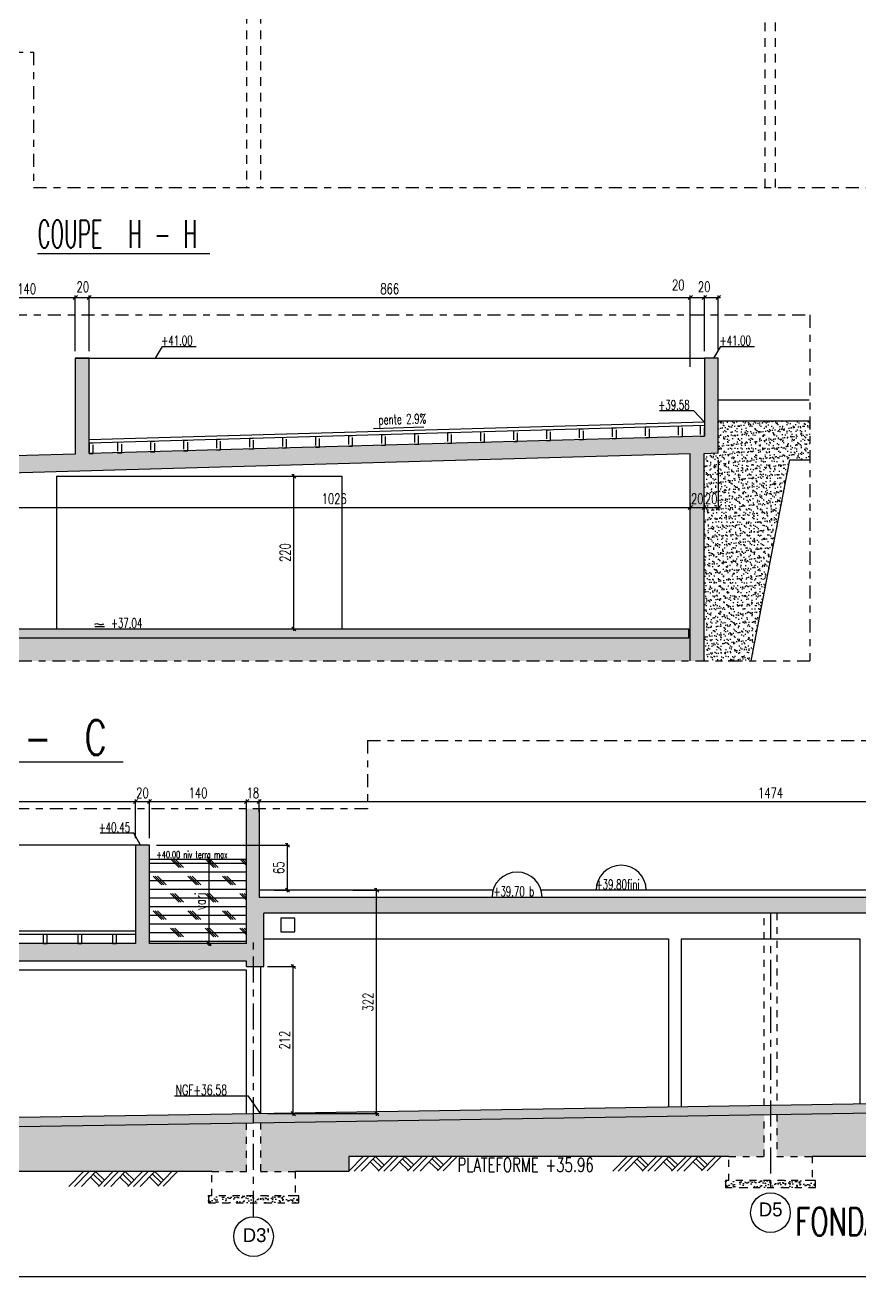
# Model space of a CAD drawing. Extents: x 308 to 437, y -199 to -146.
# Drawn here: x 349.84 to 361.87, y -198.96 to -180.92 of the extents above; entities that cross this region are included whole.
import ezdxf

# ---------------------------------------------------------------- set-up
doc = ezdxf.new("R2010")
doc.units = 0
doc.header["$LTSCALE"] = 0.5
doc.header["$MEASUREMENT"] = 0
for name, pattern in [('AXES2', [1.125, 0.75, -0.125, 0.125, -0.125]), ('CACHE', [0.375, 0.25, -0.125]), ('DISCONTINU', [0.75, 0.5, -0.25]), ('DISCONTINU2', [0.375, 0.25, -0.125])]:
    doc.linetypes.add(name, pattern=pattern)
doc.layers.get('DEFPOINTS').update_dxf_attribs({"linetype": 'CONTINUOUS'})
for name, color, linetype in [('1_AJSA_vue2', 13, 'CONTINUOUS'), ('A05-AXES', 13, 'AXES2'), ('A19-COTATIONS', 146, 'CONTINUOUS'), ('AXES', 6, 'AXES2'), ('CADRE-CART', 7, 'CONTINUOUS'), ('COTATION', 7, 'CONTINUOUS'), ('HABILLAGE', 7, 'CONTINUOUS'), ('MURS', 3, 'CONTINUOUS'), ('POCHAGE', 254, 'CONTINUOUS'), ('RDC', 7, 'DISCONTINU2'), ('REPERE-SEM', 4, 'CONTINUOUS'), ('Texte', 7, 'CONTINUOUS')]:
    doc.layers.add(name, color=color, linetype=linetype)
doc.layers.add('STR - MACONNERIE', color=4, linetype='CONTINUOUS', lineweight=30)
doc.styles.add('CGotH', font='GOTHIC.TTF')
doc.styles.add('ROMANS8', font='romans.shx', dxfattribs={"width": 0.7})
doc.styles.get("Standard").update_dxf_attribs({"font": 'txt.shx'})
doc.dimstyles.new('COT50 cm', dxfattribs={"dimtxt": 0.15, "dimasz": 0.06, "dimexe": 0.03, "dimexo": 0.1, "dimgap": 0.05, "dimtad": 1, "dimdec": 0, "dimlfac": 100, "dimzin": 0, "dimdsep": 46, "dimtxsty": 'ROMANS8', "dimblk1": 'OBLIQUE', "dimblk2": 'OBLIQUE', "dimsah": 1, "dimcen": 0.03, "dimdle": 0.03, "dimclrt": 1, "dimadec": 0, "dimazin": 0, "dimtfac": 1, "dimtdec": 0, "dimtmove": 0, "dimatfit": 3, "dimfxl": 0, "dimtolj": 1, "dimtzin": 0, "dimlwd": -1, "dimlwe": -1, "dimarcsym": 0})
pattern_1 = [(37.5, (0, -126.95472), (-0.003149668, 0.096341188), [0, -0.076, 0, -0.085, 0, -0.08125]), (7.5, (0, -126.95472), (0.088488835, 0.141107303), [0, -0.041, 0, -0.0685, 0, -0.02625]), (327.5, (-0.0615, -126.95472), (0.155707093, 0.000282953), [0, -0.025, 0, -0.09, 0, -0.1175]), (317.5, (-0.0615, -126.95472), (0.15030633, 0.04388378), [0, -0.0125, 0, -0.059, 0, -0.0675])]

# ---------------------------------------------------------------- blocks, each defined once
blk = doc.blocks.new('_Oblique')
at = {"layer": 'COTATION', "color": 0, "lineweight": -2}
blk.add_line((-0.5, -0.5), (0.5, 0.5), dxfattribs=at)
blk = doc.blocks.new('*D1540')
at = {"layer": 'COTATION', "color": 0, "transparency": 16777216}
for p, q in [((349.138, -184.851), (350.598, -184.851)), ((349.168, -184.976), (349.168, -184.821)), ((350.568, -185.626), (350.568, -184.821))]:
    blk.add_line(p, q, dxfattribs=at)
at = {"layer": 'DEFPOINTS', "color": 0, "transparency": 16777216}
for p in [(350.568, -184.851), (349.168, -185.076), (350.568, -185.726)]:
    blk.add_point(p, dxfattribs=at)
at = {"layer": 'COTATION', "color": 0, "transparency": 16777216, "xscale": 0.06, "yscale": 0.06, "zscale": 0.06, "rotation": 180}
blk.add_blockref('_Oblique', (349.168, -184.851), dxfattribs=at)
at = {"layer": 'COTATION', "color": 0, "transparency": 16777216, "xscale": 0.06, "yscale": 0.06, "zscale": 0.06}
blk.add_blockref('_Oblique', (350.568, -184.851), dxfattribs=at)
at = {"layer": 'COTATION', "color": 1, "transparency": 16777216, "insert": (349.868, -184.726), "char_height": 0.15, "attachment_point": 5, "style": 'ROMANS8'}
blk.add_mtext('\\A1;140', dxfattribs=at)
blk = doc.blocks.new('*D1541')
at = {"layer": 'COTATION', "color": 0, "transparency": 16777216}
for p, q in [((350.738, -184.851), (359.458, -184.851)), ((350.768, -185.626), (350.768, -184.821)), ((359.428, -185.851), (359.428, -184.821))]:
    blk.add_line(p, q, dxfattribs=at)
at = {"layer": 'DEFPOINTS', "color": 0, "transparency": 16777216}
for p in [(359.428, -184.851), (350.768, -185.726), (359.428, -187.102)]:
    blk.add_point(p, dxfattribs=at)
at = {"layer": 'COTATION', "color": 0, "transparency": 16777216, "xscale": 0.06, "yscale": 0.06, "zscale": 0.06, "rotation": 180}
blk.add_blockref('_Oblique', (350.768, -184.851), dxfattribs=at)
at = {"layer": 'COTATION', "color": 0, "transparency": 16777216, "xscale": 0.06, "yscale": 0.06, "zscale": 0.06}
blk.add_blockref('_Oblique', (359.428, -184.851), dxfattribs=at)
at = {"layer": 'COTATION', "color": 1, "transparency": 16777216, "insert": (355.098, -184.726), "char_height": 0.15, "attachment_point": 5, "style": 'ROMANS8'}
blk.add_mtext('\\A1;866', dxfattribs=at)
blk = doc.blocks.new('*D1542')
at = {"layer": 'COTATION', "color": 0, "transparency": 16777216}
for p, q in [((359.398, -184.851), (359.661, -184.851)), ((359.428, -185.851), (359.428, -184.821)), ((359.631, -185.626), (359.631, -184.821))]:
    blk.add_line(p, q, dxfattribs=at)
at = {"layer": 'DEFPOINTS', "color": 0, "transparency": 16777216}
for p in [(359.631, -184.851), (359.631, -185.726), (359.428, -187.102)]:
    blk.add_point(p, dxfattribs=at)
at = {"layer": 'COTATION', "color": 0, "transparency": 16777216, "xscale": 0.06, "yscale": 0.06, "zscale": 0.06, "rotation": 180}
blk.add_blockref('_Oblique', (359.428, -184.851), dxfattribs=at)
at = {"layer": 'COTATION', "color": 0, "transparency": 16777216, "xscale": 0.06, "yscale": 0.06, "zscale": 0.06}
blk.add_blockref('_Oblique', (359.631, -184.851), dxfattribs=at)
at = {"layer": 'COTATION', "color": 1, "transparency": 16777216, "insert": (359.255, -184.67), "char_height": 0.15, "attachment_point": 5, "style": 'ROMANS8'}
blk.add_mtext('\\A1;20', dxfattribs=at)
blk = doc.blocks.new('*D1543')
at = {"layer": 'COTATION', "color": 0, "transparency": 16777216}
for p, q in [((359.601, -184.851), (359.861, -184.851)), ((359.631, -185.626), (359.631, -184.821)), ((359.831, -185.626), (359.831, -184.821))]:
    blk.add_line(p, q, dxfattribs=at)
at = {"layer": 'DEFPOINTS', "color": 0, "transparency": 16777216}
for p in [(359.831, -184.851), (359.631, -185.726), (359.831, -185.726)]:
    blk.add_point(p, dxfattribs=at)
at = {"layer": 'COTATION', "color": 0, "transparency": 16777216, "xscale": 0.06, "yscale": 0.06, "zscale": 0.06, "rotation": 180}
blk.add_blockref('_Oblique', (359.631, -184.851), dxfattribs=at)
at = {"layer": 'COTATION', "color": 0, "transparency": 16777216, "xscale": 0.06, "yscale": 0.06, "zscale": 0.06}
blk.add_blockref('_Oblique', (359.831, -184.851), dxfattribs=at)
at = {"layer": 'COTATION', "color": 1, "transparency": 16777216, "insert": (359.628, -184.696), "char_height": 0.15, "attachment_point": 5, "style": 'ROMANS8'}
blk.add_mtext('\\A1;20', dxfattribs=at)
blk = doc.blocks.new('*D1546')
at = {"layer": 'COTATION', "color": 0, "transparency": 16777216}
for p, q in [((350.538, -184.851), (350.798, -184.851)), ((350.568, -185.626), (350.568, -184.821)), ((350.768, -184.913), (350.768, -184.821))]:
    blk.add_line(p, q, dxfattribs=at)
at = {"layer": 'DEFPOINTS', "color": 0, "transparency": 16777216}
for p in [(350.768, -184.851), (350.768, -185.013), (350.568, -185.726)]:
    blk.add_point(p, dxfattribs=at)
at = {"layer": 'COTATION', "color": 0, "transparency": 16777216, "xscale": 0.06, "yscale": 0.06, "zscale": 0.06, "rotation": 180}
blk.add_blockref('_Oblique', (350.568, -184.851), dxfattribs=at)
at = {"layer": 'COTATION', "color": 0, "transparency": 16777216, "xscale": 0.06, "yscale": 0.06, "zscale": 0.06}
blk.add_blockref('_Oblique', (350.768, -184.851), dxfattribs=at)
at = {"layer": 'COTATION', "color": 1, "transparency": 16777216, "insert": (350.676, -184.697), "char_height": 0.15, "attachment_point": 5, "style": 'ROMANS8'}
blk.add_mtext('\\A1;20', dxfattribs=at)
blk = doc.blocks.new('*D1551')
at = {"layer": 'COTATION', "color": 0, "transparency": 16777216}
for p, q in [((349.168, -187.576), (349.168, -187.906)), ((349.138, -187.876), (359.458, -187.876)), ((359.428, -187.814), (359.428, -187.906))]:
    blk.add_line(p, q, dxfattribs=at)
at = {"layer": 'DEFPOINTS', "color": 0, "transparency": 16777216}
for p in [(349.168, -187.476), (359.428, -187.714), (359.428, -187.876)]:
    blk.add_point(p, dxfattribs=at)
at = {"layer": 'COTATION', "color": 0, "transparency": 16777216, "xscale": 0.06, "yscale": 0.06, "zscale": 0.06, "rotation": 180}
blk.add_blockref('_Oblique', (349.168, -187.876), dxfattribs=at)
at = {"layer": 'COTATION', "color": 0, "transparency": 16777216, "xscale": 0.06, "yscale": 0.06, "zscale": 0.06}
blk.add_blockref('_Oblique', (359.428, -187.876), dxfattribs=at)
at = {"layer": 'COTATION', "color": 1, "transparency": 16777216, "insert": (354.298, -187.751), "char_height": 0.15, "attachment_point": 5, "style": 'ROMANS8'}
blk.add_mtext('\\A1;1026', dxfattribs=at)
blk = doc.blocks.new('*D1552')
at = {"layer": 'COTATION', "color": 0, "transparency": 16777216}
for p, q in [((359.398, -187.876), (359.658, -187.876)), ((359.428, -187.814), (359.428, -187.906)), ((359.628, -187.814), (359.628, -187.906))]:
    blk.add_line(p, q, dxfattribs=at)
at = {"layer": 'DEFPOINTS', "color": 0, "transparency": 16777216}
for p in [(359.428, -187.714), (359.628, -187.714), (359.628, -187.876)]:
    blk.add_point(p, dxfattribs=at)
at = {"layer": 'COTATION', "color": 0, "transparency": 16777216, "xscale": 0.06, "yscale": 0.06, "zscale": 0.06, "rotation": 180}
blk.add_blockref('_Oblique', (359.428, -187.876), dxfattribs=at)
at = {"layer": 'COTATION', "color": 0, "transparency": 16777216, "xscale": 0.06, "yscale": 0.06, "zscale": 0.06}
blk.add_blockref('_Oblique', (359.628, -187.876), dxfattribs=at)
at = {"layer": 'COTATION', "color": 1, "transparency": 16777216, "insert": (359.528, -187.751), "char_height": 0.15, "attachment_point": 5, "style": 'ROMANS8'}
blk.add_mtext('\\A1;20', dxfattribs=at)
blk = doc.blocks.new('*D1553')
at = {"layer": 'COTATION', "color": 0, "transparency": 16777216}
for p, q in [((359.831, -187.191), (359.831, -187.906)), ((359.598, -187.876), (359.861, -187.876)), ((359.628, -187.814), (359.628, -187.906))]:
    blk.add_line(p, q, dxfattribs=at)
at = {"layer": 'DEFPOINTS', "color": 0, "transparency": 16777216}
for p in [(359.831, -187.091), (359.628, -187.714), (359.831, -187.876)]:
    blk.add_point(p, dxfattribs=at)
at = {"layer": 'COTATION', "color": 0, "transparency": 16777216, "xscale": 0.06, "yscale": 0.06, "zscale": 0.06, "rotation": 180}
blk.add_blockref('_Oblique', (359.628, -187.876), dxfattribs=at)
at = {"layer": 'COTATION', "color": 0, "transparency": 16777216, "xscale": 0.06, "yscale": 0.06, "zscale": 0.06}
blk.add_blockref('_Oblique', (359.831, -187.876), dxfattribs=at)
at = {"layer": 'COTATION', "color": 1, "transparency": 16777216, "insert": (359.729, -187.751), "char_height": 0.15, "attachment_point": 5, "style": 'ROMANS8'}
blk.add_mtext('\\A1;20', dxfattribs=at)
blk = doc.blocks.new('*D1554')
at = {"layer": 'COTATION', "color": 0, "transparency": 16777216}
for p, q in [((353.716, -189.656), (353.716, -187.396)), ((353.716, -187.426), (353.746, -187.426)), ((353.716, -189.626), (353.746, -189.626))]:
    blk.add_line(p, q, dxfattribs=at)
at = {"layer": 'DEFPOINTS', "color": 0, "transparency": 16777216}
for p in [(353.655, -187.426), (353.716, -187.426), (353.655, -189.626)]:
    blk.add_point(p, dxfattribs=at)
at = {"layer": 'COTATION', "color": 0, "transparency": 16777216, "xscale": 0.06, "yscale": 0.06, "zscale": 0.06}
for p, rotation in [((353.716, -187.426), 90), ((353.716, -189.626), 270)]:
    blk.add_blockref('_Oblique', p, dxfattribs=dict(at, rotation=rotation))
at = {"layer": 'COTATION', "color": 1, "transparency": 16777216, "insert": (353.591, -188.526), "char_height": 0.15, "attachment_point": 5, "rotation": 90, "style": 'ROMANS8'}
blk.add_mtext('\\A1;220', dxfattribs=at)
blk = doc.blocks.new('*D1681')
at = {"layer": 'COTATION', "color": 0, "transparency": 16777216}
for p, q in [((340.766, -192.114), (351.466, -192.114)), ((340.796, -192.892), (340.796, -192.084)), ((351.436, -192.642), (351.436, -192.084))]:
    blk.add_line(p, q, dxfattribs=at)
at = {"layer": 'DEFPOINTS', "color": 0, "transparency": 16777216}
for p in [(351.436, -192.114), (351.436, -192.742), (340.796, -192.992)]:
    blk.add_point(p, dxfattribs=at)
at = {"layer": 'COTATION', "color": 0, "transparency": 16777216, "xscale": 0.06, "yscale": 0.06, "zscale": 0.06, "rotation": 180}
blk.add_blockref('_Oblique', (340.796, -192.114), dxfattribs=at)
at = {"layer": 'COTATION', "color": 0, "transparency": 16777216, "xscale": 0.06, "yscale": 0.06, "zscale": 0.06}
blk.add_blockref('_Oblique', (351.436, -192.114), dxfattribs=at)
at = {"layer": 'COTATION', "color": 1, "transparency": 16777216, "insert": (346.116, -191.989), "char_height": 0.15, "attachment_point": 5, "style": 'ROMANS8'}
blk.add_mtext('\\A1;1064', dxfattribs=at)
blk = doc.blocks.new('*D1682')
at = {"layer": 'COTATION', "color": 0, "transparency": 16777216}
for p, q in [((351.406, -192.114), (351.666, -192.114)), ((351.436, -192.642), (351.436, -192.084)), ((351.636, -192.642), (351.636, -192.084))]:
    blk.add_line(p, q, dxfattribs=at)
at = {"layer": 'DEFPOINTS', "color": 0, "transparency": 16777216}
for p in [(351.636, -192.114), (351.436, -192.742), (351.636, -192.742)]:
    blk.add_point(p, dxfattribs=at)
at = {"layer": 'COTATION', "color": 0, "transparency": 16777216, "xscale": 0.06, "yscale": 0.06, "zscale": 0.06, "rotation": 180}
blk.add_blockref('_Oblique', (351.436, -192.114), dxfattribs=at)
at = {"layer": 'COTATION', "color": 0, "transparency": 16777216, "xscale": 0.06, "yscale": 0.06, "zscale": 0.06}
blk.add_blockref('_Oblique', (351.636, -192.114), dxfattribs=at)
at = {"layer": 'COTATION', "color": 1, "transparency": 16777216, "insert": (351.536, -191.989), "char_height": 0.15, "attachment_point": 5, "style": 'ROMANS8'}
blk.add_mtext('\\A1;20', dxfattribs=at)
blk = doc.blocks.new('*D1683')
at = {"layer": 'COTATION', "color": 0, "transparency": 16777216}
for p, q in [((351.606, -192.114), (353.066, -192.114)), ((351.636, -192.642), (351.636, -192.084)), ((353.036, -192.269), (353.036, -192.084))]:
    blk.add_line(p, q, dxfattribs=at)
at = {"layer": 'DEFPOINTS', "color": 0, "transparency": 16777216}
for p in [(353.036, -192.114), (353.036, -192.369), (351.636, -192.742)]:
    blk.add_point(p, dxfattribs=at)
at = {"layer": 'COTATION', "color": 0, "transparency": 16777216, "xscale": 0.06, "yscale": 0.06, "zscale": 0.06, "rotation": 180}
blk.add_blockref('_Oblique', (351.636, -192.114), dxfattribs=at)
at = {"layer": 'COTATION', "color": 0, "transparency": 16777216, "xscale": 0.06, "yscale": 0.06, "zscale": 0.06}
blk.add_blockref('_Oblique', (353.036, -192.114), dxfattribs=at)
at = {"layer": 'COTATION', "color": 1, "transparency": 16777216, "insert": (352.336, -191.989), "char_height": 0.15, "attachment_point": 5, "style": 'ROMANS8'}
blk.add_mtext('\\A1;140', dxfattribs=at)
blk = doc.blocks.new('*D1684')
at = {"layer": 'COTATION', "color": 0, "transparency": 16777216}
for p, q in [((353.006, -192.114), (353.246, -192.114)), ((353.036, -192.269), (353.036, -192.084)), ((353.216, -192.269), (353.216, -192.084))]:
    blk.add_line(p, q, dxfattribs=at)
at = {"layer": 'DEFPOINTS', "color": 0, "transparency": 16777216}
for p in [(353.216, -192.114), (353.036, -192.369), (353.216, -192.369)]:
    blk.add_point(p, dxfattribs=at)
at = {"layer": 'COTATION', "color": 0, "transparency": 16777216, "xscale": 0.06, "yscale": 0.06, "zscale": 0.06, "rotation": 180}
blk.add_blockref('_Oblique', (353.036, -192.114), dxfattribs=at)
at = {"layer": 'COTATION', "color": 0, "transparency": 16777216, "xscale": 0.06, "yscale": 0.06, "zscale": 0.06}
blk.add_blockref('_Oblique', (353.216, -192.114), dxfattribs=at)
at = {"layer": 'COTATION', "color": 1, "transparency": 16777216, "insert": (353.126, -191.989), "char_height": 0.15, "attachment_point": 5, "style": 'ROMANS8'}
blk.add_mtext('\\A1;18', dxfattribs=at)
blk = doc.blocks.new('*D1685')
at = {"layer": 'COTATION', "color": 0, "transparency": 16777216}
for p, q in [((353.186, -192.114), (367.982, -192.114)), ((353.216, -192.269), (353.216, -192.084)), ((367.952, -192.179), (367.952, -192.084))]:
    blk.add_line(p, q, dxfattribs=at)
at = {"layer": 'DEFPOINTS', "color": 0, "transparency": 16777216}
for p in [(367.952, -192.114), (367.952, -192.279), (353.216, -192.369)]:
    blk.add_point(p, dxfattribs=at)
at = {"layer": 'COTATION', "color": 0, "transparency": 16777216, "xscale": 0.06, "yscale": 0.06, "zscale": 0.06, "rotation": 180}
blk.add_blockref('_Oblique', (353.216, -192.114), dxfattribs=at)
at = {"layer": 'COTATION', "color": 0, "transparency": 16777216, "xscale": 0.06, "yscale": 0.06, "zscale": 0.06}
blk.add_blockref('_Oblique', (367.952, -192.114), dxfattribs=at)
at = {"layer": 'COTATION', "color": 1, "transparency": 16777216, "insert": (360.584, -191.989), "char_height": 0.15, "attachment_point": 5, "style": 'ROMANS8'}
blk.add_mtext('\\A1;1474', dxfattribs=at)
blk = doc.blocks.new('*D1707')
at = {"layer": 'COTATION', "color": 0, "transparency": 16777216}
for p, q in [((351.736, -192.742), (353.655, -192.742)), ((353.625, -193.422), (353.625, -192.712)), ((353.433, -193.392), (353.655, -193.392))]:
    blk.add_line(p, q, dxfattribs=at)
at = {"layer": 'DEFPOINTS', "color": 0, "transparency": 16777216}
for p in [(351.636, -192.742), (353.625, -192.742), (353.333, -193.392)]:
    blk.add_point(p, dxfattribs=at)
at = {"layer": 'COTATION', "color": 0, "transparency": 16777216, "xscale": 0.06, "yscale": 0.06, "zscale": 0.06}
for p, rotation in [((353.625, -192.742), 90), ((353.625, -193.392), 270)]:
    blk.add_blockref('_Oblique', p, dxfattribs=dict(at, rotation=rotation))
at = {"layer": 'COTATION', "color": 1, "transparency": 16777216, "insert": (353.5, -193.067), "char_height": 0.15, "attachment_point": 5, "rotation": 90, "style": 'ROMANS8'}
blk.add_mtext('\\A1;65', dxfattribs=at)
blk = doc.blocks.new('*D1716')
at = {"layer": 'COTATION', "color": 0, "transparency": 16777216}
for p, q in [((352.486, -192.942), (352.525, -192.942)), ((352.495, -194.192), (352.495, -192.912)), ((352.466, -194.162), (352.525, -194.162))]:
    blk.add_line(p, q, dxfattribs=at)
at = {"layer": 'DEFPOINTS', "color": 0, "transparency": 16777216}
for p in [(352.386, -192.942), (352.495, -192.942), (352.366, -194.162)]:
    blk.add_point(p, dxfattribs=at)
at = {"layer": 'COTATION', "color": 0, "transparency": 16777216, "xscale": 0.06, "yscale": 0.06, "zscale": 0.06}
for p, rotation in [((352.495, -192.942), 90), ((352.495, -194.162), 270)]:
    blk.add_blockref('_Oblique', p, dxfattribs=dict(at, rotation=rotation))
at = {"layer": 'COTATION', "color": 1, "transparency": 16777216, "insert": (352.37, -193.552), "char_height": 0.15, "attachment_point": 5, "rotation": 90, "style": 'ROMANS8'}
blk.add_mtext('\\A1;vari', dxfattribs=at)
blk = doc.blocks.new('*D1723')
at = {"layer": 'COTATION', "color": 0, "transparency": 16777216}
for p, q in [((353.709, -196.641), (353.709, -194.462)), ((353.336, -194.492), (353.739, -194.492)), ((353.336, -196.611), (353.739, -196.611))]:
    blk.add_line(p, q, dxfattribs=at)
at = {"layer": 'DEFPOINTS', "color": 0, "transparency": 16777216}
for p in [(353.236, -194.492), (353.709, -194.492), (353.236, -196.611)]:
    blk.add_point(p, dxfattribs=at)
at = {"layer": 'COTATION', "color": 0, "transparency": 16777216, "xscale": 0.06, "yscale": 0.06, "zscale": 0.06}
for p, rotation in [((353.709, -194.492), 90), ((353.709, -196.611), 270)]:
    blk.add_blockref('_Oblique', p, dxfattribs=dict(at, rotation=rotation))
at = {"layer": 'COTATION', "color": 1, "transparency": 16777216, "insert": (353.584, -195.552), "char_height": 0.15, "attachment_point": 5, "rotation": 90, "style": 'ROMANS8'}
blk.add_mtext('\\A1;212', dxfattribs=at)
blk = doc.blocks.new('*D1728')
at = {"layer": 'COTATION', "color": 0, "transparency": 16777216}
for p, q in [((354.568, -193.392), (354.939, -193.392)), ((354.909, -196.641), (354.909, -193.362)), ((353.336, -196.611), (354.939, -196.611))]:
    blk.add_line(p, q, dxfattribs=at)
at = {"layer": 'DEFPOINTS', "color": 0, "transparency": 16777216}
for p in [(354.468, -193.392), (354.909, -193.392), (353.236, -196.611)]:
    blk.add_point(p, dxfattribs=at)
at = {"layer": 'COTATION', "color": 0, "transparency": 16777216, "xscale": 0.06, "yscale": 0.06, "zscale": 0.06}
for p, rotation in [((354.909, -193.392), 90), ((354.909, -196.611), 270)]:
    blk.add_blockref('_Oblique', p, dxfattribs=dict(at, rotation=rotation))
at = {"layer": 'COTATION', "color": 1, "transparency": 16777216, "insert": (354.784, -195.002), "char_height": 0.15, "attachment_point": 5, "rotation": 90, "style": 'ROMANS8'}
blk.add_mtext('\\A1;322', dxfattribs=at)

msp = doc.modelspace()

# ---------------------------------------------------------------- hatches: boundary and pattern name
at = {"layer": 'COTATION'}
h = msp.add_hatch(dxfattribs=at)
h.set_pattern_fill('CORK', color=256)
h.set_pattern_definition([(0, (0, 0), (0, 0.125), []), (135, (0.0625, -0.0625), (-0.25, -0.25), [0.1767767, -0.1767767]), (135, (0.09375, -0.0625), (-0.25, -0.25), [0.1767767, -0.1767767]), (135, (0.125, -0.0625), (-0.25, -0.25), [0.1767767, -0.1767767])])
h.paths.add_polyline_path([(353.036, -192.9421), (351.6355, -192.9421), (351.6355, -194.1617), (353.036, -194.1617)])
h.paths.add_polyline_path([(352.4825, -193.7169), (352.4825, -193.3869), (352.2575, -193.3869), (352.2575, -193.7169)], flags=24)
at = {"layer": 'COTATION', "linetype": 'DISCONTINU', "ltscale": 0.2}
h = msp.add_hatch(dxfattribs=at)
h.set_pattern_fill('AR-CONC', color=8, scale=0.02, style=0)
h.set_pattern_definition([(50, (359.73771, -197.67683), (0.143452, -0.01255), [0.015, -0.165]), (355, (359.73771, -197.67683), (-0.02775, 0.150438), [0.012, -0.132]), (100.451, (359.74967, -197.67787), (0.115702, 0.137888), [0.012748, -0.140228]), (46.184, (359.73771, -197.63683), (0.213448, -0.033104), [0.0225, -0.2475]), (96.636, (359.7555, -197.63959), (0.186932, 0.194824), [0.019122, -0.210343]), (351.184, (359.73771, -197.63683), (0.186932, 0.194824), [0.018, -0.198]), (21, (359.75771, -197.64683), (0.119381, -0.080524), [0.015, -0.165]), (326, (359.75771, -197.64683), (0.048663, 0.14503), [0.012, -0.132]), (71.451, (359.76766, -197.65354), (0.168044, 0.064506), [0.012748, -0.140228]), (37.5, (359.73771, -197.676827), (0.002432, 0.0665788), [0, -0.1304, 0, -0.134, 0, -0.1325]), (7.5, (359.73771, -197.67683), (0.052614, 0.0788823), [0, -0.0764, 0, -0.1274, 0, -0.0505]), (327.5, (359.69311, -197.676827), (0.1067645, -0.004511), [0, -0.05, 0, -0.156, 0, -0.207]), (317.5, (359.67311, -197.67683), (0.116637, 0.020021), [0, -0.065, 0, -0.1036, 0, -0.147])])
h.paths.add_polyline_path([(360.4372, -197.5768), (359.983, -197.5768), (359.933, -197.5768), (359.933, -197.6768), (360.4372, -197.6768)])
h.paths.add_polyline_path([(361.233, -197.5768), (361.04, -197.5767), (360.4372, -197.5768), (360.4372, -197.6768), (361.233, -197.6768)])
h = msp.add_hatch(dxfattribs=at)
h.set_pattern_fill('AR-CONC', color=8, scale=0.02, style=0)
h.set_pattern_definition([(50, (352.28599, -197.89683), (0.143452, -0.01255), [0.015, -0.165]), (355, (352.28599, -197.89683), (-0.02775, 0.150438), [0.012, -0.132]), (100.451, (352.29794, -197.89787), (0.115702, 0.137888), [0.012748, -0.140228]), (46.184, (352.28599, -197.85683), (0.213448, -0.033104), [0.0225, -0.2475]), (96.636, (352.30377, -197.85959), (0.186932, 0.194824), [0.019122, -0.210343]), (351.184, (352.28599, -197.85683), (0.186932, 0.194824), [0.018, -0.198]), (21, (352.30599, -197.86683), (0.119381, -0.080524), [0.015, -0.165]), (326, (352.30599, -197.86683), (0.048663, 0.14503), [0.012, -0.132]), (71.451, (352.31593, -197.87354), (0.168044, 0.064506), [0.012748, -0.140228]), (37.5, (352.285985, -197.89683), (0.002432, 0.0665788), [0, -0.1304, 0, -0.134, 0, -0.1325]), (7.5, (352.285985, -197.89683), (0.052614, 0.0788823), [0, -0.0764, 0, -0.1274, 0, -0.0505]), (327.5, (352.241385, -197.89683), (0.1067645, -0.004511), [0, -0.05, 0, -0.156, 0, -0.207]), (317.5, (352.221385, -197.89683), (0.116637, 0.020021), [0, -0.065, 0, -0.1036, 0, -0.147])])
h.paths.add_polyline_path([(352.9854, -197.7968), (352.5361, -197.7968), (352.4861, -197.7968), (352.4861, -197.8968), (352.9854, -197.8968)])
h.paths.add_polyline_path([(353.7859, -197.7969), (353.5883, -197.7967), (352.9854, -197.7968), (352.9854, -197.8968), (353.7859, -197.8969)])
at = {"layer": 'HABILLAGE'}
h = msp.add_hatch(dxfattribs=at)
h.set_pattern_fill('AR-SAND', color=256, scale=0.05, style=0)
h.set_pattern_definition([(37.5, (-1.974734, 5.12633), (-0.003149668, 0.096341188), [0, -0.076, 0, -0.085, 0, -0.08125]), (7.5, (-1.97473, 5.12633), (0.088488835, 0.141107303), [0, -0.041, 0, -0.0685, 0, -0.02625]), (327.5, (-2.03623, 5.12633), (0.155707093, 0.000282953), [0, -0.025, 0, -0.09, 0, -0.1175]), (317.5, (-2.03623, 5.12633), (0.15030633, 0.04388378), [0, -0.0125, 0, -0.059, 0, -0.0675])])
h.paths.add_polyline_path([(360.8635, -187.1892), (361.1509, -187.1892), (361.1509, -186.6265), (359.8305, -186.6265), (359.8305, -186.8407), (359.8305, -187.0908), (359.6278, -187.0966), (359.6278, -190.0882), (360.3051, -190.0882)])
h.paths.add_polyline_path([(359.6067, -187.8638), (359.8517, -187.8638), (359.8517, -187.6388), (359.6067, -187.6388)], flags=9)
h = msp.add_hatch(dxfattribs=at)
h.set_pattern_fill('AR-SAND', color=256, scale=0.05, style=0)
h.set_pattern_definition([(37.5, (-11.48523, -59.689424), (-0.003149668, 0.096341188), [0, -0.076, 0, -0.085, 0, -0.08125]), (7.5, (-11.48523, -59.68942), (0.088488835, 0.141107303), [0, -0.041, 0, -0.0685, 0, -0.02625]), (327.5, (-11.54673, -59.689424), (0.155707093, 0.000282953), [0, -0.025, 0, -0.09, 0, -0.1175]), (317.5, (-11.54673, -59.68942), (0.15030633, 0.04388378), [0, -0.0125, 0, -0.059, 0, -0.0675])])
h.paths.add_polyline_path([(342.6028, -190.0882), (359.4278, -190.0882), (359.4278, -189.7565), (342.6028, -189.7565)])
h = msp.add_hatch(dxfattribs=at)
h.set_pattern_fill('AR-SAND', color=256, scale=0.05, style=0)
h.set_pattern_definition(pattern_1)
h.paths.add_polyline_path([(360.493, -196.6254), (360.473, -196.6254), (353.256, -196.7408), (353.236, -196.7408), (353.236, -197.4468), (353.7359, -197.4468), (354.5089, -197.4468), (354.5109, -197.2268), (359.983, -197.2268), (359.983, -197.2268), (360.493, -197.2268)])
h = msp.add_hatch(dxfattribs=at)
h.set_pattern_fill('AR-SAND', color=256, scale=0.05, style=0)
h.set_pattern_definition(pattern_1)
h.paths.add_polyline_path([(367.9515, -196.506), (367.9315, -196.506), (360.693, -196.6219), (360.673, -196.6219), (360.6729, -197.2268), (361.183, -197.2268), (367.4421, -197.2268), (367.4421, -197.2268), (367.9515, -197.2268)])
h = msp.add_hatch(dxfattribs=at)
h.set_pattern_fill('AR-SAND', color=256, scale=0.05, style=0)
h.set_pattern_definition([(37.5, (-28.9319, -127.41763), (-0.003149668, 0.096341188), [0, -0.076, 0, -0.085, 0, -0.08125]), (7.5, (-28.9319, -127.41763), (0.088488835, 0.141107303), [0, -0.041, 0, -0.0685, 0, -0.02625]), (327.5, (-28.9934, -127.41763), (0.155707093, 0.000282953), [0, -0.025, 0, -0.09, 0, -0.1175]), (317.5, (-28.9934, -127.41763), (0.15030633, 0.04388378), [0, -0.0125, 0, -0.059, 0, -0.0675])])
h.paths.add_polyline_path([(346.8843, -196.8428), (346.833, -197.1167), (346.493, -197.1167), (346.4426, -196.8477), (339.2193, -196.8784), (339.1959, -196.8784), (339.1997, -197.4468), (339.7102, -197.4468), (352.5411, -197.4468), (353.0411, -197.4468), (353.036, -196.7447), (353.016, -196.7447)])
at = {"layer": 'POCHAGE'}
h = msp.add_hatch(color=256, dxfattribs=at)
h.paths.add_polyline_path([(342.5828, -186.4265), (342.5828, -185.5765), (342.4028, -185.5765), (342.4028, -190.0882), (342.6028, -190.0882), (342.6028, -186.6565), (348.8678, -186.6565), (348.8678, -187.4765), (349.1678, -187.4765), (349.1678, -187.3966), (359.4278, -187.1023), (359.4278, -190.0882), (359.6278, -190.0882), (359.6278, -187.0966), (359.8305, -187.0908), (359.8305, -185.7265), (359.6305, -185.7265), (359.6305, -186.8464), (350.7678, -187.1006), (350.7677, -187.1006), (350.7678, -186.9505), (350.7678, -185.7265), (350.5678, -185.7265), (350.5678, -187.1063), (349.1678, -187.1465), (349.1678, -185.2265), (348.9878, -185.2265), (348.9878, -186.4265)])
h.paths.add_polyline_path([(342.3803, -187.8638), (342.6253, -187.8638), (342.6253, -187.6388), (342.3803, -187.6388)], flags=9)
h.paths.add_polyline_path([(359.4053, -187.8638), (359.6503, -187.8638), (359.6503, -187.6388), (359.4053, -187.6388)], flags=25)
for points in [[(342.6228, -189.6265), (342.6228, -189.7565), (359.4078, -189.7565), (359.4078, -189.6265)], [(353.2162, -193.4921), (353.2162, -192.2174), (353.036, -192.2174), (353.036, -194.1617), (351.6355, -194.1617), (351.6355, -192.7421), (351.4355, -192.7421), (351.4355, -194.1617), (346.833, -194.1617), (346.833, -194.0617), (346.683, -194.0617), (346.683, -194.7117), (346.883, -194.7117), (346.883, -194.4117), (353.036, -194.4117), (353.036, -194.4921), (353.286, -194.4921), (353.286, -193.7221), (367.9515, -193.7221), (367.9515, -193.9221), (368.2025, -193.9221), (368.2025, -193.7904), (376.0045, -193.7904), (376.0045, -194.1404), (376.2545, -194.1404), (376.2545, -193.4404), (376.1045, -193.4404), (376.1045, -193.5404), (369.7329, -193.5404), (369.7329, -192.3421), (369.5328, -192.3421), (369.5328, -193.5404), (368.2025, -193.5404), (368.2025, -192.4221), (368.1325, -192.4221), (368.1325, -191.2326), (367.9515, -191.2326), (367.9515, -193.4921)], [(368.0328, -196.3744), (360.5828, -196.4936), (360.5828, -196.6236), (368.0328, -196.5044)], [(353.136, -196.7428), (353.136, -196.6127), (346.683, -196.716), (346.683, -197.1167), (346.833, -197.1167), (346.8843, -196.8428)], [(360.5828, -196.4936), (353.136, -196.6127), (353.136, -196.7428), (360.5828, -196.6236)]]:
    msp.add_hatch(color=256, dxfattribs=at).paths.add_polyline_path(points)

# ---------------------------------------------------------------- linework, layer by layer
at = {"layer": '1_AJSA_vue2', "linetype": 'CACHE'}
for p, q in [((353.0369, -179.8763), (353.0361, -183.2637)), ((353.2359, -179.8763), (353.2359, -183.2637)), ((360.5069, -183.2637), (360.507, -179.8762)), ((360.6569, -183.2637), (360.657, -179.8762))]:
    msp.add_line(p, q, dxfattribs=at)
at = {"layer": 'A19-COTATIONS', "color": 242, "lineweight": 30, "ltscale": 10, "true_color": 0xcd2027}
for centre in [(360.5828, -198.0384), (353.136, -198.3831)]:
    msp.add_circle(centre, 0.2858, dxfattribs=at)
at = {"layer": 'AXES', "color": 6, "ltscale": 0.5}
for p, q in [((341.883, -185.1005), (361.1509, -185.1005)), ((361.1509, -185.1005), (361.1509, -190.0882)), ((341.9533, -190.0882), (361.1509, -190.0882)), ((354.776, -191.2326), (433.413, -191.2326)), ((354.776, -191.2326), (354.776, -192.2174)), ((354.776, -192.2174), (322.7647, -192.2174))]:
    msp.add_line(p, q, dxfattribs=at)
at = {"layer": 'AXES', "color": 1}
for p, q in [((360.5828, -193.7221), (360.5828, -197.7525)), ((353.136, -198.0973), (353.136, -194.0743))]:
    msp.add_line(p, q, dxfattribs=at)
at = {"layer": 'AXES', "color": 6, "ltscale": 0.5}
msp.add_lwpolyline([(322.6192, -181.3169), (349.967, -181.3169), (349.967, -183.2637), (379.6608, -183.2637), (379.6608, -184.2668), (395.072, -184.2668), (395.072, -189.3563)], dxfattribs=at)
at = {"layer": 'CADRE-CART', "color": 1}
msp.add_lwpolyline([(307.8533, -154.9648), (437.1328, -154.9648), (437.1328, -198.9648), (307.8533, -198.9648)], close=True, dxfattribs=at)
at = {"layer": 'COTATION', "color": 8}
for p, q in [((353.286, -194.0921), (359.1159, -194.0921)), ((359.1159, -194.0921), (359.1159, -196.5171)), ((359.2959, -194.0921), (359.2959, -196.5142)), ((359.2959, -194.0921), (361.8697, -194.0921)), ((361.8697, -194.0921), (361.8697, -196.473)), ((353.036, -194.5421), (346.883, -194.5421)), ((353.036, -196.6143), (353.036, -194.5421))]:
    msp.add_line(p, q, dxfattribs=at)
at = {"layer": 'COTATION', "color": 8, "linetype": 'DISCONTINU', "ltscale": 0.2}
msp.add_line((353.036, -197.4468), (353.036, -196.7444), dxfattribs=at)
for points in [[(360.493, -196.495), (360.493, -193.7221)], [(360.6731, -193.7221), (360.673, -196.4922)], [(360.493, -197.2268), (360.493, -196.6251)], [(360.673, -196.6222), (360.6729, -197.2268)], [(353.236, -196.7412), (353.236, -197.4468)], [(360.6729, -197.2268), (361.183, -197.2268), (361.183, -197.5768), (359.983, -197.5768), (359.983, -197.2268), (360.493, -197.2268)], [(353.236, -197.4468), (353.7359, -197.4468), (353.7359, -197.7968), (352.5361, -197.7968), (352.5361, -197.4468), (353.036, -197.4468)], [(359.983, -197.5768), (359.933, -197.5768), (359.933, -197.6768), (361.233, -197.6769), (361.233, -197.5769), (361.183, -197.5768)], [(352.5361, -197.7968), (352.4861, -197.7968), (352.4861, -197.8968), (353.7859, -197.8969), (353.7859, -197.7969), (353.7359, -197.7968)]]:
    msp.add_lwpolyline(points, dxfattribs=at)
at = {"layer": 'COTATION', "color": 8}
msp.add_lwpolyline([(353.5288, -193.9921), (353.7288, -193.9921), (353.7288, -193.7921), (353.5288, -193.7921)], close=True, dxfattribs=at)
msp.add_lwpolyline([(353.2361, -194.4921), (353.236, -196.6111)], dxfattribs=at)
at = {"layer": 'COTATION'}
for centre in [(358.4325, -193.3921), (356.9326, -193.4921)]:
    msp.add_arc(centre, 0.3611, 0, 180, dxfattribs=at)
at = {"layer": 'HABILLAGE', "color": 1}
for p, q in [((360.3051, -190.0882), (360.8635, -187.1892)), ((360.8635, -187.1892), (361.1509, -187.1892))]:
    msp.add_line(p, q, dxfattribs=at)
at = {"layer": 'HABILLAGE'}
for p, q in [((354.507, -197.4413), (354.7168, -197.2268)), ((354.5877, -197.4404), (354.7965, -197.2268)), ((354.6858, -197.4393), (354.8936, -197.2268)), ((354.815, -197.3065), (354.9418, -197.4305)), ((354.8561, -197.2644), (354.9829, -197.3884)), ((354.8918, -197.2277), (355.0187, -197.3518)), ((354.9305, -197.4413), (355.1403, -197.2268)), ((355.0112, -197.4404), (355.22, -197.2268)), ((355.1093, -197.4393), (355.3171, -197.2268)), ((355.2403, -197.3057), (355.3671, -197.4296)), ((355.2814, -197.2636), (355.4082, -197.3875)), ((355.3171, -197.2268), (355.444, -197.3509)), ((355.3553, -197.4413), (355.565, -197.2268)), ((355.436, -197.4404), (355.6457, -197.2259)), ((355.5341, -197.4393), (355.7438, -197.2248)), ((355.667, -197.3036), (355.7938, -197.4276)), ((355.7082, -197.2616), (355.8349, -197.3855)), ((355.7438, -197.2248), (355.8707, -197.3489)), ((355.7851, -197.4365), (355.9901, -197.2268)), ((355.8658, -197.4356), (356.0699, -197.2268)), ((358.3099, -197.4413), (358.5196, -197.2268)), ((358.3905, -197.4404), (358.5994, -197.2268)), ((358.4886, -197.4393), (358.6964, -197.2268)), ((358.6179, -197.3065), (358.7446, -197.4305)), ((358.659, -197.2644), (358.7858, -197.3884)), ((358.6946, -197.2277), (358.8216, -197.3518)), ((358.7334, -197.4413), (358.9431, -197.2268)), ((358.8141, -197.4404), (359.0229, -197.2268)), ((358.9122, -197.4393), (359.1199, -197.2268)), ((359.0432, -197.3057), (359.1699, -197.4296)), ((359.0843, -197.2636), (359.2111, -197.3875)), ((359.1199, -197.2268), (359.2468, -197.3509)), ((359.1581, -197.4413), (359.3679, -197.2268)), ((359.2388, -197.4404), (359.4485, -197.2259)), ((359.3369, -197.4393), (359.5466, -197.2248)), ((359.4699, -197.3036), (359.5967, -197.4276)), ((359.511, -197.2616), (359.6378, -197.3855)), ((359.5466, -197.2248), (359.6736, -197.3489)), ((359.5879, -197.4365), (359.7929, -197.2268)), ((359.6686, -197.4356), (359.8727, -197.2268)), ((350.4768, -197.6613), (350.6865, -197.4468)), ((350.5575, -197.6604), (350.7663, -197.4468)), ((350.6556, -197.6593), (350.8633, -197.4468)), ((350.7848, -197.5265), (350.9116, -197.6505)), ((350.8259, -197.4844), (350.9527, -197.6084)), ((350.8616, -197.4477), (350.9885, -197.5718)), ((350.9003, -197.6613), (351.1101, -197.4468)), ((350.981, -197.6604), (351.1898, -197.4468)), ((351.0791, -197.6593), (351.2869, -197.4468)), ((351.2101, -197.5257), (351.3369, -197.6496)), ((351.2512, -197.4836), (351.378, -197.6075)), ((351.2869, -197.4468), (351.4138, -197.5709)), ((351.3251, -197.6613), (351.5348, -197.4468)), ((351.4057, -197.6604), (351.6155, -197.4459)), ((351.5039, -197.6593), (351.7136, -197.4448)), ((351.6368, -197.5236), (351.7636, -197.6476)), ((351.6779, -197.4816), (351.8047, -197.6055)), ((351.7136, -197.4448), (351.8405, -197.5689)), ((351.7549, -197.6565), (351.9599, -197.4468)), ((351.8356, -197.6556), (352.0396, -197.4468))]:
    msp.add_line(p, q, dxfattribs=at)
at = {"layer": 'HABILLAGE', "color": 1, "flags": 128}
for points in [[(359.983, -197.2268), (354.5109, -197.2268), (354.5089, -197.4468), (353.7359, -197.4468)], [(367.4421, -197.2268), (361.183, -197.2268)], [(352.5361, -197.4468), (339.7059, -197.4468)]]:
    msp.add_lwpolyline(points, dxfattribs=at)
at = {"layer": 'MURS'}
for p, q in [((350.5678, -185.7265), (350.7678, -185.7265)), ((359.4278, -187.1023), (349.1678, -187.3966)), ((359.4278, -190.0882), (359.4278, -187.1023)), ((359.6278, -190.0882), (359.6278, -187.0966)), ((342.6228, -189.6265), (359.4078, -189.6265)), ((342.6228, -189.7565), (359.4078, -189.7565)), ((359.4078, -189.7565), (359.4078, -189.6265)), ((353.036, -194.1617), (353.036, -192.2174)), ((353.2162, -192.2174), (353.2162, -193.4921)), ((353.2162, -193.4921), (367.9515, -193.4921)), ((367.9515, -193.7221), (353.286, -193.7221)), ((353.286, -194.4921), (353.286, -193.7221)), ((351.4355, -194.1617), (346.833, -194.1617)), ((353.036, -194.1617), (351.6355, -194.1617)), ((353.036, -194.4117), (346.883, -194.4117)), ((353.036, -194.4921), (353.036, -194.4117)), ((353.036, -194.4921), (353.286, -194.4921)), ((353.136, -196.6127), (346.683, -196.716)), ((346.8843, -196.8428), (353.136, -196.7428))]:
    msp.add_line(p, q, dxfattribs=at)
at = {"layer": 'MURS', "color": 8}
for p, q in [((351.4355, -192.7421), (346.683, -192.7421)), ((351.6355, -192.9421), (353.036, -192.9421))]:
    msp.add_line(p, q, dxfattribs=at)
at = {"layer": 'MURS'}
for points in [[(350.7678, -187.1006), (350.7678, -185.7265), (350.5678, -185.7265), (350.5678, -187.1063)], [(359.6278, -187.0966), (359.8305, -187.0908), (359.8305, -185.7265), (359.6305, -185.7265), (359.6305, -186.8464), (350.7678, -187.1006)], [(350.5678, -187.1063), (349.1678, -187.1465)], [(351.6355, -194.1617), (351.6355, -192.7421), (351.4355, -192.7421), (351.4355, -194.1617)], [(368.0328, -196.3744), (360.5828, -196.4936)], [(360.5828, -196.4936), (353.136, -196.6127)], [(353.136, -196.7428), (360.5828, -196.6236)], [(360.5828, -196.6236), (368.0328, -196.5044)]]:
    msp.add_lwpolyline(points, dxfattribs=at)
at = {"layer": 'POCHAGE', "color": 0}
msp.add_line((350.8517, -189.5929), (350.988, -189.5929), dxfattribs=at)
msp.add_spline([(350.8507, -189.5558), (350.8764, -189.5487), (350.9372, -189.5638), (350.9784, -189.5507)], degree=3, dxfattribs=at)
at = {"layer": 'RDC', "linetype": 'ByBlock'}
for p, q in [((359.8305, -186.3265), (361.1424, -186.3265)), ((359.6305, -186.6463), (350.7678, -186.9005)), ((359.6305, -186.6963), (350.7678, -186.9505)), ((359.8305, -186.6265), (361.1509, -186.6265)), ((356.5856, -193.3921), (353.2162, -193.3921)), ((367.9515, -193.3921), (357.2796, -193.3921)), ((351.4355, -193.9817), (340.7958, -193.9817)), ((351.4355, -194.0317), (340.7958, -194.0317))]:
    msp.add_line(p, q, dxfattribs=at)
at = {"layer": 'RDC', "color": 8, "linetype": 'ByBlock'}
for p, q in [((350.2978, -187.4265), (350.2978, -189.6265)), ((350.2978, -187.4265), (354.4078, -187.4265)), ((354.4078, -187.4265), (354.4078, -189.6265))]:
    msp.add_line(p, q, dxfattribs=at)
at = {"layer": 'RDC'}
for points in [[(358.7793, -186.8708), (358.8384, -186.8691), (358.8384, -186.719), (358.7794, -186.7207)], [(359.2544, -186.8572), (359.3135, -186.8555), (359.3135, -186.7054), (359.2545, -186.7071)], [(359.5715, -186.8481), (359.6305, -186.8464), (359.6305, -186.6963), (359.5715, -186.698)], [(352.603, -187.0479), (352.6621, -187.0462), (352.6621, -186.8962), (352.6031, -186.8979)], [(353.0781, -187.0343), (353.1372, -187.0326), (353.1372, -186.8826), (353.0782, -186.8843)], [(353.5532, -187.0207), (353.6123, -187.019), (353.6123, -186.8689), (353.5533, -186.8706)], [(354.0283, -187.0071), (354.0874, -187.0054), (354.0874, -186.8553), (354.0284, -186.857)], [(354.5034, -186.9934), (354.5625, -186.9917), (354.5625, -186.8417), (354.5035, -186.8434)], [(354.9785, -186.9798), (355.0376, -186.9781), (355.0376, -186.8281), (354.9786, -186.8297)], [(355.4536, -186.9662), (355.5127, -186.9645), (355.5127, -186.8144), (355.4537, -186.8161)], [(355.9287, -186.9526), (355.9878, -186.9509), (355.9878, -186.8008), (355.9288, -186.8025)], [(356.4038, -186.9389), (356.4629, -186.9372), (356.4629, -186.7872), (356.4039, -186.7889)], [(356.8789, -186.9253), (356.938, -186.9236), (356.938, -186.7736), (356.879, -186.7752)], [(357.354, -186.9117), (357.4131, -186.91), (357.4131, -186.7599), (357.3541, -186.7616)], [(357.8291, -186.8981), (357.8882, -186.8964), (357.8882, -186.7463), (357.8292, -186.748)], [(358.3042, -186.8844), (358.3633, -186.8827), (358.3633, -186.7327), (358.3043, -186.7344)], [(350.7677, -187.1006), (350.8268, -187.0989), (350.8268, -186.9488), (350.7678, -186.9505)], [(351.1777, -187.0888), (351.2368, -187.0871), (351.2368, -186.9371), (351.1778, -186.9388)], [(351.6528, -187.0752), (351.7119, -187.0735), (351.7119, -186.9234), (351.6529, -186.9251)], [(352.1279, -187.0616), (352.187, -187.0599), (352.187, -186.9098), (352.128, -186.9115)], [(350.1048, -194.1617), (350.1638, -194.1617), (350.1638, -194.0317), (350.1048, -194.0317)], [(350.6048, -194.1617), (350.6638, -194.1617), (350.6638, -194.0317), (350.6048, -194.0317)], [(351.1048, -194.1617), (351.1638, -194.1617), (351.1638, -194.0317), (351.1048, -194.0317)]]:
    msp.add_lwpolyline(points, close=True, dxfattribs=at)
at = {"layer": 'STR - MACONNERIE', "color": 8}
msp.add_line((350.7678, -185.7265), (359.6305, -185.7265), dxfattribs=at)

# ---------------------------------------------------------------- texts
at = {"layer": 'A05-AXES', "color": 1, "ltscale": 0.5, "char_height": 0.2, "width": 0.3408, "attachment_point": 2, "rotation": 0.00168, "line_spacing_factor": 1.032839, "style": 'CGotH'}
for s, insert in [('D5', (360.5855, -197.8913)), ("D3'", (353.1759, -198.262))]:
    msp.add_mtext(s, dxfattribs=dict(at, insert=insert))
at = {"layer": 'CADRE-CART', "color": 4, "style": 'ROMANS8', "width": 0.7}
for s, height, p in [(' %%U COUPE  C  -  C ', 0.5, (346.5036, -191.4416)), ('FONDATIONS-"D"', 0.4, (360.9401, -198.3663))]:
    msp.add_text(s, height=height, dxfattribs=at).set_placement(p)
at = {"layer": 'HABILLAGE', "color": 1, "style": 'ROMANS8', "width": 0.65}
for s, height, p in [('+41.00', 0.14, (351.806, -185.5405)), ('+41.00', 0.14, (359.8496, -185.5405)), ('+39.58', 0.14, (358.9664, -186.4679)), ('+37.04', 0.14, (351.0811, -189.6124)), ('+40.45', 0.14, (350.9054, -192.556)), ('+40.00 niv terra max', 0.1, (351.7378, -192.928)), ('+39.70 b ', 0.14, (356.591, -193.478)), ('+39.80fini ', 0.14, (358.0634, -193.378)), ('NGF+36.58', 0.15, (352.015, -196.3449))]:
    msp.add_text(s, height=height, dxfattribs=at).set_placement(p)
msp.add_text('pente 2.9%%%', height=0.14, rotation=1.51383, dxfattribs=at).set_placement((354.9372, -186.6823))
at = {"layer": 'REPERE-SEM', "color": 4, "width": 0.519}
msp.add_text(' %%UCOUPE  H - H ', height=0.4, dxfattribs=at).set_placement((349.839, -184.1348))
at = {"layer": 'Texte', "color": 1, "style": 'ROMANS8', "width": 0.7}
msp.add_text('PLATEFORME +35.96', height=0.2, dxfattribs=at).set_placement((356.0739, -197.45))

# ---------------------------------------------------------------- dimensions: what is measured, and where the dimension line sits
at = {"layer": 'COTATION'}
for base, p1, p2, picture, middle in [((350.5678, -184.8507), (349.1678, -185.0763), (350.5678, -185.7265), '*D1540', (349.8678, -184.7257)), ((359.4278, -184.8507), (350.7678, -185.7265), (359.4278, -187.1023), '*D1541', (355.0978, -184.7257)), ((359.4278, -187.8763), (349.1678, -187.4765), (359.4278, -187.7135), '*D1551', (354.2978, -187.7513))]:
    dim = msp.add_linear_dim(base=base, p1=p1, p2=p2, dimstyle='COT50 cm', override={"dimtmove": 1}, dxfattribs=at)
    dim.commit()
    dim.dimension.update_dxf_attribs({"geometry": picture, "text_midpoint": middle})
for base, p1, p2, picture, middle in [((350.7678, -184.8507), (350.5678, -185.7265), (350.7678, -185.0133), '*D1546', (350.6763, -184.8222)), ((359.6305, -184.8507), (359.4278, -187.1023), (359.6305, -185.7265), '*D1542', (359.2546, -184.7946)), ((359.8305, -184.8507), (359.6305, -185.7265), (359.8305, -185.7265), '*D1543', (359.6278, -184.8207)), ((359.8305, -187.8763), (359.6278, -187.7135), (359.8305, -187.0908), '*D1553', (359.7292, -187.8763)), ((359.6278, -187.8763), (359.4278, -187.7135), (359.6278, -187.7135), '*D1552', (359.5278, -187.8763))]:
    dim = msp.add_linear_dim(base=base, p1=p1, p2=p2, dimstyle='COT50 cm', override={"dimtmove": 1}, dxfattribs=at)
    dim.commit()
    dim.dimension.update_dxf_attribs({"geometry": picture, "text_midpoint": middle, "dimtype": 160})
dim = msp.add_linear_dim(base=(353.7159, -187.4265), p1=(353.655, -189.6265), p2=(353.655, -187.4265), angle=90, dimstyle='COT50 cm', override={"dimtmove": 1}, dxfattribs=at)
dim.commit()
dim.dimension.update_dxf_attribs({"geometry": '*D1554', "text_midpoint": (353.5909, -188.5265)})
at = {"layer": 'COTATION', "color": 0}
for base, p1, p2, override, picture, middle in [((351.4355, -192.1144), (340.7958, -192.9921), (351.4355, -192.7421), {"dimfxl": 10}, '*D1681', (346.1157, -191.9894)), ((353.036, -192.1144), (351.6355, -192.7421), (353.036, -192.3686), {"dimtmove": 1, "dimfxl": 10}, '*D1683', (352.3358, -191.9894)), ((367.9515, -192.1144), (353.2162, -192.3686), (367.9515, -192.279), {"dimtmove": 1, "dimfxl": 10}, '*D1685', (360.5839, -191.9894))]:
    dim = msp.add_linear_dim(base=base, p1=p1, p2=p2, dimstyle='COT50 cm', override=override, dxfattribs=at)
    dim.commit()
    dim.dimension.update_dxf_attribs({"geometry": picture, "text_midpoint": middle})
for base, p1, p2, picture, middle in [((351.6355, -192.1144), (351.4355, -192.7421), (351.6355, -192.7421), '*D1682', (351.5355, -192.1144)), ((353.2162, -192.1144), (353.036, -192.3686), (353.2162, -192.3686), '*D1684', (353.1261, -192.1144))]:
    dim = msp.add_linear_dim(base=base, p1=p1, p2=p2, dimstyle='COT50 cm', override={"dimtmove": 1, "dimfxl": 10}, dxfattribs=at)
    dim.commit()
    dim.dimension.update_dxf_attribs({"geometry": picture, "text_midpoint": middle, "dimtype": 160})
for base, p1, p2, picture, middle in [((353.6252, -192.7421), (353.3333, -193.3921), (351.6355, -192.7421), '*D1707', (353.5002, -193.0671)), ((354.9092, -193.3921), (353.236, -196.6111), (354.4679, -193.3921), '*D1728', (354.7842, -195.0016)), ((353.7086, -194.4921), (353.236, -196.6111), (353.2361, -194.4921), '*D1723', (353.5836, -195.5516))]:
    dim = msp.add_linear_dim(base=base, p1=p1, p2=p2, angle=90, dimstyle='COT50 cm', override={"dimfxl": 10}, dxfattribs=at)
    dim.commit()
    dim.dimension.update_dxf_attribs({"geometry": picture, "text_midpoint": middle})
dim = msp.add_linear_dim(base=(352.495, -192.9421), p1=(352.3658, -194.1617), p2=(352.3856, -192.9421), angle=90, text='vari', dimstyle='COT50 cm', override={"dimfxl": 10}, dxfattribs=at)
dim.commit()
dim.dimension.update_dxf_attribs({"geometry": '*D1716', "text_midpoint": (352.37, -193.5519)})

# ---------------------------------------------------------------- leaders
at = {"layer": 'COTATION'}
msp.add_leader([(354.8624, -186.7396), (355.5895, -186.715)], dimstyle='COT50 cm', override={"dimgap": 0.05, "dimtad": 0}, dxfattribs=at)
at = {"layer": 'MURS', "color": 1}
for points in [[(351.7249, -185.7265), (351.8233, -185.5545), (352.3094, -185.5545)], [(359.7686, -185.7265), (359.867, -185.5545), (360.3531, -185.5545)], [(359.6305, -186.6463), (359.481, -186.482), (358.9855, -186.482)], [(351.509, -192.7421), (351.4127, -192.57), (350.9266, -192.57)], [(353.236, -196.6111), (353.0622, -196.359), (351.9994, -196.359)]]:
    msp.add_leader(points, dimstyle='COT50 cm', override={"dimgap": 0.05, "dimtad": 0, "dimfxl": 10, "dimfxlon": 1}, dxfattribs=at)

doc.saveas('drawing.dxf')
